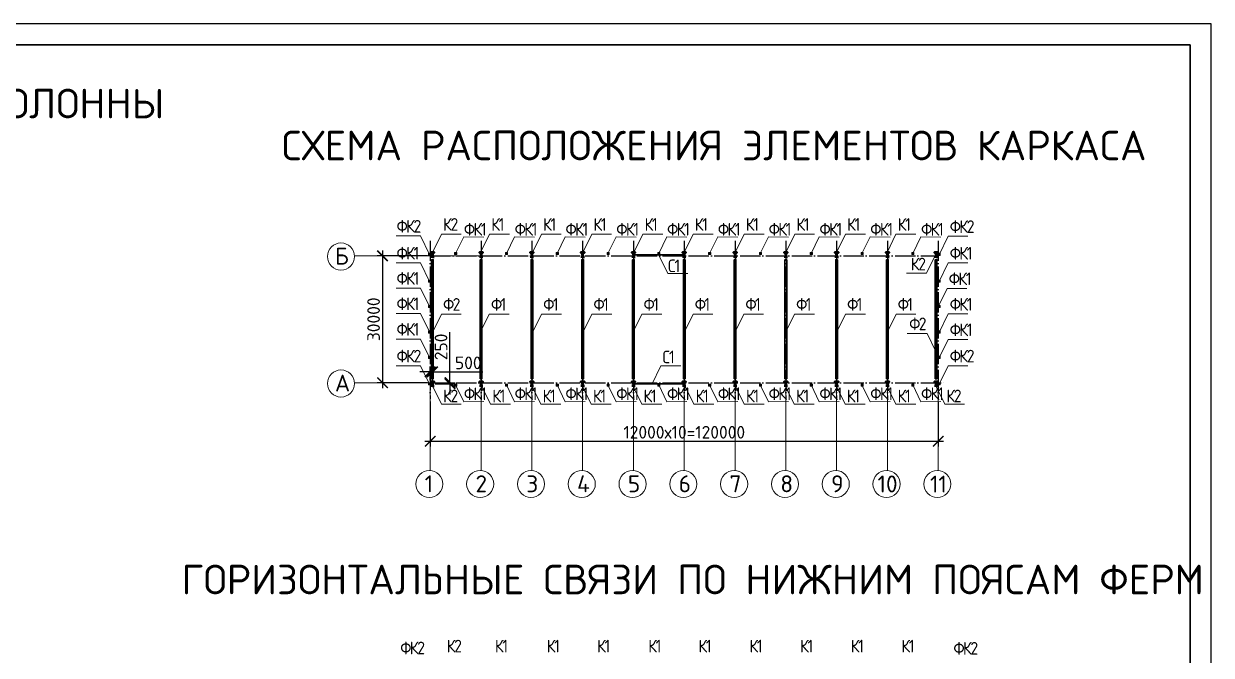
# Model space of a CAD drawing. Header units: millimetres. Extents: x -258606 to -95372, y 16759 to 83244.
# Drawn here: x -125438.9 to -125158.4, y 42196.6 to 42345.8 of the extents above; entities that cross this region are included whole.
import ezdxf

# ---------------------------------------------------------------- set-up
doc = ezdxf.new("R2010")
doc.units = ezdxf.units.MM
doc.header["$LTSCALE"] = 0.5
doc.linetypes.add('ACAD_ISO04W100', pattern=[30, 24, -3, 0, -3])
for name, color, linetype, lineweight in [('0.25-STAMP', 10, 'Continuous', 25), ('0.3-STAMP', 7, 'Continuous', 30), ('ТОЛСТЫЕ', 1, 'Continuous', 50), ('ТОЛСТЫЕ3', 7, 'Continuous', 30), ('ТОНКИЕе', 7, 'Continuous', 5)]:
    doc.layers.add(name, color=color, linetype=linetype, lineweight=lineweight)
doc.layers.add('оси', color=7, linetype='ACAD_ISO04W100')
doc.layers.add('размеры', color=7, linetype='Continuous')
doc.styles.add('Наклонный', font='isocpeur.ttf', dxfattribs={"height": 3.5})
doc.styles.add('Наклонный 5', font='isocpeur.ttf', dxfattribs={"oblique": 15, "height": 7})
doc.styles.add('Текст 3', font='isocpeur.ttf', dxfattribs={"height": 3})
doc.linetypes.add('119-3 Кабель низкоковольтный подземный', pattern='A,8,-2,[31,Russia-GOST_Topo.shx,S=0.1,R=180,X=0,Y=0],8,[31,Russia-GOST_Topo.shx,S=0.1,R=0,X=0,Y=0],-2', length=20)
doc.dimstyles.new('СТРОИТЕЛЬНЫЙ', dxfattribs={"dimtxt": 3.5, "dimasz": 2.5, "dimexe": 1.25, "dimexo": 0.625, "dimtad": 1, "dimdec": 0, "dimlfac": 100, "dimdsep": 46, "dimtxsty": 'Наклонный', "dimblk1": 'ARCHTICK', "dimblk2": 'ARCHTICK', "dimsah": 1, "dimcen": 0, "dimdle": 1.25, "dimadec": 0, "dimazin": 0, "dimtfac": 0.75, "dimtdec": 0, "dimtmove": 0, "dimatfit": 3, "dimldrblk": 'ARCHTICK', "dimfxl": 1, "dimtolj": 1, "dimtzin": 0, "dimarcsym": 0})

# ---------------------------------------------------------------- blocks, each defined once
blk = doc.blocks.new('_ArchTick')
at = {"color": 0, "linetype": 'ByBlock', "const_width": 0.15}
blk.add_lwpolyline([(-0.5, -0.5), (0.5, 0.5)], dxfattribs=at)
blk = doc.blocks.new('*D646')
at = {"layer": 'Defpoints', "color": 0, "transparency": 16777216}
for p in [(-125342.85, 42257.16), (-125222.85, 42257.16), (-125222.85, 42247.17)]:
    blk.add_point(p, dxfattribs=at)
at = {"layer": 'размеры', "color": 0, "lineweight": -2, "transparency": 16777216}
for p, q in [((-125342.85, 42256.54), (-125342.85, 42245.92)), ((-125222.85, 42256.54), (-125222.85, 42245.92)), ((-125344.1, 42247.17), (-125221.6, 42247.17))]:
    blk.add_line(p, q, dxfattribs=at)
at = {"layer": 'размеры', "color": 0, "lineweight": -2, "transparency": 16777216, "xscale": 2.5, "yscale": 2.5, "zscale": 2.5, "rotation": 180}
blk.add_blockref('_ArchTick', (-125342.85, 42247.17), dxfattribs=at)
at = {"layer": 'размеры', "color": 0, "lineweight": -2, "transparency": 16777216, "xscale": 2.5, "yscale": 2.5, "zscale": 2.5}
blk.add_blockref('_ArchTick', (-125222.85, 42247.17), dxfattribs=at)
at = {"layer": 'размеры', "color": 0, "lineweight": 0, "transparency": 16777216, "insert": (-125282.85, 42249.3), "char_height": 3, "attachment_point": 5, "style": 'Наклонный'}
blk.add_mtext('\\A1;12000х10=120000', dxfattribs=at)
blk = doc.blocks.new('*D647')
at = {"layer": 'Defpoints', "color": 0, "transparency": 16777216}
for p in [(-125342.85, 42291), (-125354.12, 42261), (-125342.85, 42261)]:
    blk.add_point(p, dxfattribs=at)
at = {"layer": 'размеры', "color": 0, "lineweight": -2, "transparency": 16777216}
for p, q in [((-125343.47, 42291), (-125355.37, 42291)), ((-125354.12, 42292.25), (-125354.12, 42259.75)), ((-125343.47, 42261), (-125355.37, 42261))]:
    blk.add_line(p, q, dxfattribs=at)
at = {"layer": 'размеры', "color": 0, "lineweight": -2, "transparency": 16777216, "xscale": 2.5, "yscale": 2.5, "zscale": 2.5}
for p, rotation in [((-125354.12, 42291), 90), ((-125354.12, 42261), 270)]:
    blk.add_blockref('_ArchTick', p, dxfattribs=dict(at, rotation=rotation))
at = {"layer": 'размеры', "color": 0, "lineweight": 0, "transparency": 16777216, "insert": (-125356.24, 42276), "char_height": 3, "attachment_point": 5, "rotation": 90, "style": 'Наклонный'}
blk.add_mtext('\\A1;30000', dxfattribs=at)
blk = doc.blocks.new('*D651')
at = {"layer": 'Defpoints', "color": 0, "transparency": 16777216}
for p in [(-125342.35, 42261), (-125342.35, 42260.75), (-125338.19, 42261)]:
    blk.add_point(p, dxfattribs=at)
at = {"layer": 'размеры', "color": 0, "lineweight": -2, "transparency": 16777216}
for p, q in [((-125338.19, 42261), (-125338.19, 42272.95)), ((-125341.72, 42261), (-125336.94, 42261)), ((-125341.72, 42260.75), (-125336.94, 42260.75)), ((-125338.19, 42260.75), (-125338.19, 42261)), ((-125338.19, 42260.75), (-125338.19, 42258.25))]:
    blk.add_line(p, q, dxfattribs=at)
at = {"layer": 'размеры', "color": 0, "lineweight": -2, "transparency": 16777216, "xscale": 2.5, "yscale": 2.5, "zscale": 2.5}
for p, rotation in [((-125338.19, 42261), 270), ((-125338.19, 42260.75), 90)]:
    blk.add_blockref('_ArchTick', p, dxfattribs=dict(at, rotation=rotation))
at = {"layer": 'размеры', "color": 0, "transparency": 16777216, "insert": (-125340.31, 42269.48), "char_height": 3, "attachment_point": 5, "rotation": 90, "style": 'Наклонный'}
blk.add_mtext('\\A1;250', dxfattribs=at)
blk = doc.blocks.new('*D652')
at = {"layer": 'Defpoints', "color": 0, "transparency": 16777216}
for p in [(-125342.35, 42263.58), (-125342.85, 42261), (-125342.35, 42260.75)]:
    blk.add_point(p, dxfattribs=at)
at = {"layer": 'размеры', "color": 0, "lineweight": -2, "transparency": 16777216}
for p, q in [((-125342.85, 42261.63), (-125342.85, 42264.83)), ((-125342.35, 42261.38), (-125342.35, 42264.83)), ((-125342.85, 42263.58), (-125345.35, 42263.58)), ((-125342.85, 42263.58), (-125342.35, 42263.58)), ((-125342.35, 42263.58), (-125330.4, 42263.58))]:
    blk.add_line(p, q, dxfattribs=at)
at = {"layer": 'размеры', "color": 0, "lineweight": -2, "transparency": 16777216, "xscale": 2.5, "yscale": 2.5, "zscale": 2.5}
blk.add_blockref('_ArchTick', (-125342.85, 42263.58), dxfattribs=at)
at = {"layer": 'размеры', "color": 0, "lineweight": -2, "transparency": 16777216, "xscale": 2.5, "yscale": 2.5, "zscale": 2.5, "rotation": 180}
blk.add_blockref('_ArchTick', (-125342.35, 42263.58), dxfattribs=at)
at = {"layer": 'размеры', "color": 0, "transparency": 16777216, "insert": (-125333.87, 42265.7), "char_height": 3, "attachment_point": 5, "style": 'Наклонный'}
blk.add_mtext('\\A1;500', dxfattribs=at)

msp = doc.modelspace()

# ---------------------------------------------------------------- linework, layer by layer
at = {"layer": '0.25-STAMP', "color": 0}
msp.add_lwpolyline([(-125999.35286, 41751.8386), (-125158.35286, 41751.8386), (-125158.35286, 42345.8386), (-125999.35286, 42345.8386), (-125999.35286, 41751.8386)], dxfattribs=at)
at = {"layer": '0.3-STAMP', "color": 0}
msp.add_lwpolyline([(-125979.35286, 41756.8386), (-125163.35286, 41756.8386), (-125163.35286, 42340.8386), (-125979.35286, 42340.8386), (-125979.35286, 41756.8386)], dxfattribs=at)
at = {"layer": 'оси', "color": 0, "ltscale": 0.4}
for points in [[(-125342.84796, 42294.57568), (-125342.84796, 42294.57568), (-125342.84796, 42257.16447)], [(-125330.84796, 42294.57568), (-125330.84796, 42294.57568), (-125330.84796, 42257.16447)], [(-125330.84796, 42294.57568), (-125330.84796, 42294.57568), (-125330.84796, 42257.16447)], [(-125318.84796, 42294.57568), (-125318.84796, 42294.57568), (-125318.84796, 42257.16447)], [(-125318.84796, 42294.57568), (-125318.84796, 42294.57568), (-125318.84796, 42257.16447)], [(-125306.84796, 42294.57568), (-125306.84796, 42294.57568), (-125306.84796, 42257.16447)], [(-125306.84796, 42294.57568), (-125306.84796, 42294.57568), (-125306.84796, 42257.16447)], [(-125294.84796, 42294.57568), (-125294.84796, 42294.57568), (-125294.84796, 42257.16447)], [(-125294.84796, 42294.57568), (-125294.84796, 42294.57568), (-125294.84796, 42257.16447)], [(-125282.84796, 42294.57568), (-125282.84796, 42294.57568), (-125282.84796, 42257.16447)], [(-125282.84796, 42294.57568), (-125282.84796, 42294.57568), (-125282.84796, 42257.16447)], [(-125270.84796, 42294.57568), (-125270.84796, 42294.57568), (-125270.84796, 42257.16447)], [(-125270.84796, 42294.57568), (-125270.84796, 42294.57568), (-125270.84796, 42257.16447)], [(-125258.84796, 42294.57568), (-125258.84796, 42294.57568), (-125258.84796, 42257.16447)], [(-125258.84796, 42294.57568), (-125258.84796, 42294.57568), (-125258.84796, 42257.16447)], [(-125246.84796, 42294.57568), (-125246.84796, 42294.57568), (-125246.84796, 42257.16447)], [(-125246.84796, 42294.57568), (-125246.84796, 42294.57568), (-125246.84796, 42257.16447)], [(-125234.84796, 42294.57568), (-125234.84796, 42294.57568), (-125234.84796, 42257.16447)], [(-125234.84796, 42294.57568), (-125234.84796, 42294.57568), (-125234.84796, 42257.16447)], [(-125222.84796, 42294.57568), (-125222.84796, 42294.57568), (-125222.84796, 42257.16447)], [(-125342.84796, 42291.00338), (-125222.84796, 42291.00338)], [(-125342.84796, 42261.00338), (-125342.84796, 42261.00338), (-125221.50108, 42261.00338)]]:
    msp.add_lwpolyline(points, dxfattribs=at)
at = {"layer": 'ТОЛСТЫЕ', "color": 0}
for points in [[(-125342.34796, 42291.25338), (-125342.34796, 42291.75338), (-125341.94796, 42291.75338), (-125342.74796, 42291.75338), (-125342.34796, 42291.75338), (-125342.34796, 42290.75338), (-125341.94796, 42290.75338)], [(-125342.34796, 42290.75338), (-125342.74796, 42290.75338)], [(-125330.84796, 42291.25338), (-125330.84796, 42291.75338), (-125330.44796, 42291.75338), (-125331.24796, 42291.75338), (-125330.84796, 42291.75338), (-125330.84796, 42290.75338), (-125330.44796, 42290.75338)], [(-125330.84796, 42290.75338), (-125331.24796, 42290.75338)], [(-125318.84796, 42291.25338), (-125318.84796, 42291.75338), (-125318.44796, 42291.75338), (-125319.24796, 42291.75338), (-125318.84796, 42291.75338), (-125318.84796, 42290.75338), (-125318.44796, 42290.75338)], [(-125318.84796, 42290.75338), (-125319.24796, 42290.75338)], [(-125306.84796, 42291.25338), (-125306.84796, 42291.75338), (-125306.44796, 42291.75338), (-125307.24796, 42291.75338), (-125306.84796, 42291.75338), (-125306.84796, 42290.75338), (-125306.44796, 42290.75338)], [(-125306.84796, 42290.75338), (-125307.24796, 42290.75338)], [(-125294.84796, 42291.25338), (-125294.84796, 42291.75338), (-125294.44796, 42291.75338), (-125295.24796, 42291.75338), (-125294.84796, 42291.75338), (-125294.84796, 42290.75338), (-125294.44796, 42290.75338)], [(-125294.84796, 42290.75338), (-125295.24796, 42290.75338)], [(-125282.84796, 42291.25338), (-125282.84796, 42291.75338), (-125282.44796, 42291.75338), (-125283.24796, 42291.75338), (-125282.84796, 42291.75338), (-125282.84796, 42290.75338), (-125282.44796, 42290.75338)], [(-125282.84796, 42290.75338), (-125283.24796, 42290.75338)], [(-125270.84796, 42291.25338), (-125270.84796, 42291.75338), (-125270.44796, 42291.75338), (-125271.24796, 42291.75338), (-125270.84796, 42291.75338), (-125270.84796, 42290.75338), (-125270.44796, 42290.75338)], [(-125270.84796, 42290.75338), (-125271.24796, 42290.75338)], [(-125258.84796, 42291.25338), (-125258.84796, 42291.75338), (-125258.44796, 42291.75338), (-125259.24796, 42291.75338), (-125258.84796, 42291.75338), (-125258.84796, 42290.75338), (-125258.44796, 42290.75338)], [(-125258.84796, 42290.75338), (-125259.24796, 42290.75338)], [(-125246.84796, 42291.25338), (-125246.84796, 42291.75338), (-125246.44796, 42291.75338), (-125247.24796, 42291.75338), (-125246.84796, 42291.75338), (-125246.84796, 42290.75338), (-125246.44796, 42290.75338)], [(-125246.84796, 42290.75338), (-125247.24796, 42290.75338)], [(-125234.84796, 42291.25338), (-125234.84796, 42291.75338), (-125234.44796, 42291.75338), (-125235.24796, 42291.75338), (-125234.84796, 42291.75338), (-125234.84796, 42290.75338), (-125234.44796, 42290.75338)], [(-125234.84796, 42290.75338), (-125235.24796, 42290.75338)], [(-125223.34796, 42291.25338), (-125223.34796, 42291.75338), (-125222.94796, 42291.75338), (-125223.74796, 42291.75338), (-125223.34796, 42291.75338), (-125223.34796, 42290.75338), (-125222.94796, 42290.75338)], [(-125223.34796, 42290.75338), (-125223.74796, 42290.75338)], [(-125342.34796, 42260.75338), (-125342.34796, 42261.25338), (-125341.94796, 42261.25338), (-125342.74796, 42261.25338), (-125342.34796, 42261.25338), (-125342.34796, 42260.25338), (-125341.94796, 42260.25338)], [(-125342.34796, 42260.25338), (-125342.74796, 42260.25338)], [(-125330.84796, 42260.75338), (-125330.84796, 42261.25338), (-125330.44796, 42261.25338), (-125331.24796, 42261.25338), (-125330.84796, 42261.25338), (-125330.84796, 42260.25338), (-125330.44796, 42260.25338)], [(-125330.84796, 42260.25338), (-125331.24796, 42260.25338)], [(-125318.84796, 42260.75338), (-125318.84796, 42261.25338), (-125318.44796, 42261.25338), (-125319.24796, 42261.25338), (-125318.84796, 42261.25338), (-125318.84796, 42260.25338), (-125318.44796, 42260.25338)], [(-125318.84796, 42260.25338), (-125319.24796, 42260.25338)], [(-125306.84796, 42260.75338), (-125306.84796, 42261.25338), (-125306.44796, 42261.25338), (-125307.24796, 42261.25338), (-125306.84796, 42261.25338), (-125306.84796, 42260.25338), (-125306.44796, 42260.25338)], [(-125306.84796, 42260.25338), (-125307.24796, 42260.25338)], [(-125294.84796, 42260.75338), (-125294.84796, 42261.25338), (-125294.44796, 42261.25338), (-125295.24796, 42261.25338), (-125294.84796, 42261.25338), (-125294.84796, 42260.25338), (-125294.44796, 42260.25338)], [(-125294.84796, 42260.25338), (-125295.24796, 42260.25338)], [(-125282.84796, 42260.75338), (-125282.84796, 42261.25338), (-125282.44796, 42261.25338), (-125283.24796, 42261.25338), (-125282.84796, 42261.25338), (-125282.84796, 42260.25338), (-125282.44796, 42260.25338)], [(-125282.84796, 42260.25338), (-125283.24796, 42260.25338)], [(-125270.84796, 42260.75338), (-125270.84796, 42261.25338), (-125270.44796, 42261.25338), (-125271.24796, 42261.25338), (-125270.84796, 42261.25338), (-125270.84796, 42260.25338), (-125270.44796, 42260.25338)], [(-125270.84796, 42260.25338), (-125271.24796, 42260.25338)], [(-125258.84796, 42260.75338), (-125258.84796, 42261.25338), (-125258.44796, 42261.25338), (-125259.24796, 42261.25338), (-125258.84796, 42261.25338), (-125258.84796, 42260.25338), (-125258.44796, 42260.25338)], [(-125258.84796, 42260.25338), (-125259.24796, 42260.25338)], [(-125246.84796, 42260.75338), (-125246.84796, 42261.25338), (-125246.44796, 42261.25338), (-125247.24796, 42261.25338), (-125246.84796, 42261.25338), (-125246.84796, 42260.25338), (-125246.44796, 42260.25338)], [(-125246.84796, 42260.25338), (-125247.24796, 42260.25338)], [(-125234.84796, 42260.75338), (-125234.84796, 42261.25338), (-125234.44796, 42261.25338), (-125235.24796, 42261.25338), (-125234.84796, 42261.25338), (-125234.84796, 42260.25338), (-125234.44796, 42260.25338)], [(-125234.84796, 42260.25338), (-125235.24796, 42260.25338)], [(-125223.34796, 42260.75338), (-125223.34796, 42261.25338), (-125222.94796, 42261.25338), (-125223.74796, 42261.25338), (-125223.34796, 42261.25338), (-125223.34796, 42260.25338), (-125222.94796, 42260.25338)], [(-125223.34796, 42260.25338), (-125223.74796, 42260.25338)]]:
    msp.add_lwpolyline(points, dxfattribs=at)
at = {"layer": 'ТОЛСТЫЕ3', "color": 0}
for points in [[(-125342.54796, 42261.95338), (-125342.54796, 42261.95338), (-125342.14796, 42261.95338), (-125342.14796, 42290.05338), (-125342.54796, 42290.05338), (-125342.54796, 42261.95338)], [(-125331.04796, 42261.95338), (-125331.04796, 42261.95338), (-125330.64796, 42261.95338), (-125330.64796, 42290.05338), (-125331.04796, 42290.05338), (-125331.04796, 42261.95338)], [(-125319.04796, 42261.95338), (-125319.04796, 42261.95338), (-125318.64796, 42261.95338), (-125318.64796, 42290.05338), (-125319.04796, 42290.05338), (-125319.04796, 42261.95338)], [(-125307.04796, 42261.95338), (-125307.04796, 42261.95338), (-125306.64796, 42261.95338), (-125306.64796, 42290.05338), (-125307.04796, 42290.05338), (-125307.04796, 42261.95338)], [(-125295.04796, 42261.95338), (-125295.04796, 42261.95338), (-125294.64796, 42261.95338), (-125294.64796, 42290.05338), (-125295.04796, 42290.05338), (-125295.04796, 42261.95338)], [(-125283.04796, 42261.95338), (-125283.04796, 42261.95338), (-125282.64796, 42261.95338), (-125282.64796, 42290.05338), (-125283.04796, 42290.05338), (-125283.04796, 42261.95338)], [(-125271.04796, 42261.95338), (-125271.04796, 42261.95338), (-125270.64796, 42261.95338), (-125270.64796, 42290.05338), (-125271.04796, 42290.05338), (-125271.04796, 42261.95338)], [(-125259.04796, 42261.95338), (-125259.04796, 42261.95338), (-125258.64796, 42261.95338), (-125258.64796, 42290.05338), (-125259.04796, 42290.05338), (-125259.04796, 42261.95338)], [(-125247.04796, 42261.95338), (-125247.04796, 42261.95338), (-125246.64796, 42261.95338), (-125246.64796, 42290.05338), (-125247.04796, 42290.05338), (-125247.04796, 42261.95338)], [(-125235.04796, 42261.95338), (-125235.04796, 42261.95338), (-125234.64796, 42261.95338), (-125234.64796, 42290.05338), (-125235.04796, 42290.05338), (-125235.04796, 42261.95338)], [(-125223.54796, 42261.95338), (-125223.54796, 42261.95338), (-125223.14796, 42261.95338), (-125223.14796, 42290.05338), (-125223.54796, 42290.05338), (-125223.54796, 42261.95338)]]:
    msp.add_lwpolyline(points, dxfattribs=at)
at = {"layer": 'ТОЛСТЫЕ3', "color": 0, "linetype": '119-3 Кабель низкоковольтный подземный', "ltscale": 0.3}
for points in [[(-125294.84796, 42291.25338), (-125282.84796, 42291.25338)], [(-125294.84796, 42260.75338), (-125282.84796, 42260.75338)]]:
    msp.add_lwpolyline(points, dxfattribs=at)
at = {"layer": 'ТОНКИЕе', "color": 0, "lineweight": 0}
for points in [[(-125342.99796, 42291.31868), (-125345.12131, 42295.68413), (-125350.91808, 42295.68413)], [(-125342.34796, 42291.75338), (-125340.22461, 42296.11883), (-125335.51862, 42296.11883)], [(-125336.87792, 42291.5351), (-125334.94222, 42295.51475), (-125330.21968, 42295.44145)], [(-125330.96742, 42291.75338), (-125328.84407, 42296.11883), (-125324.13808, 42296.11883)], [(-125324.87792, 42291.5351), (-125322.94222, 42295.51475), (-125318.21968, 42295.44145)], [(-125318.72469, 42291.75338), (-125316.60134, 42296.11883), (-125311.89535, 42296.11883)], [(-125312.87792, 42291.5351), (-125310.94222, 42295.51475), (-125306.21968, 42295.44145)], [(-125306.82684, 42291.75338), (-125304.70349, 42296.11883), (-125299.99749, 42296.11883)], [(-125300.87792, 42291.5351), (-125298.94222, 42295.51475), (-125294.21968, 42295.44145)], [(-125294.75346, 42291.75338), (-125292.63011, 42296.11883), (-125287.92412, 42296.11883)], [(-125288.87792, 42291.5351), (-125286.94222, 42295.51475), (-125282.21968, 42295.44145)], [(-125282.88397, 42291.75338), (-125280.76062, 42296.11883), (-125276.05463, 42296.11883)], [(-125276.87792, 42291.5351), (-125274.94222, 42295.51475), (-125270.21968, 42295.44145)], [(-125270.83012, 42291.75338), (-125268.70677, 42296.11883), (-125264.00078, 42296.11883)], [(-125264.87792, 42291.5351), (-125262.94222, 42295.51475), (-125258.21968, 42295.44145)], [(-125258.87698, 42291.75338), (-125256.75363, 42296.11883), (-125252.04764, 42296.11883)], [(-125252.87792, 42291.5351), (-125250.94222, 42295.51475), (-125246.21968, 42295.44145)], [(-125246.89157, 42291.75338), (-125244.76822, 42296.11883), (-125240.06223, 42296.11883)], [(-125240.87792, 42291.5351), (-125238.94222, 42295.51475), (-125234.21968, 42295.44145)], [(-125234.95159, 42291.75338), (-125232.82823, 42296.11883), (-125228.12224, 42296.11883)], [(-125228.87792, 42291.5351), (-125226.94222, 42295.51475), (-125222.21968, 42295.44145)], [(-125222.64884, 42291.23618), (-125220.52549, 42295.60163), (-125215.8195, 42295.60163)], [(-125343.24796, 42291.59107), (-125342.74796, 42291.59107), (-125342.74796, 42291.09107), (-125343.24796, 42291.09107), (-125343.24796, 42291.59107)], [(-125343.24796, 42291.09107), (-125342.74796, 42291.59107), (-125343.24796, 42291.59107), (-125342.74796, 42291.09107)], [(-125330.84796, 42291.00338), (-125333.84796, 42291.00338), (-125339.84796, 42291.00338), (-125336.84796, 42291.00338), (-125336.66732, 42291.00338)], [(-125337.08552, 42291.80749), (-125336.58552, 42291.80749), (-125336.58552, 42291.30749), (-125337.08552, 42291.30749), (-125337.08552, 42291.80749)], [(-125337.08552, 42291.30749), (-125336.58552, 42291.80749), (-125337.08552, 42291.80749), (-125336.58552, 42291.30749)], [(-125325.08552, 42291.80749), (-125324.58552, 42291.80749), (-125324.58552, 42291.30749), (-125325.08552, 42291.30749), (-125325.08552, 42291.80749)], [(-125325.08552, 42291.30749), (-125324.58552, 42291.80749), (-125325.08552, 42291.80749), (-125324.58552, 42291.30749)], [(-125313.08552, 42291.80749), (-125312.58552, 42291.80749), (-125312.58552, 42291.30749), (-125313.08552, 42291.30749), (-125313.08552, 42291.80749)], [(-125313.08552, 42291.30749), (-125312.58552, 42291.80749), (-125313.08552, 42291.80749), (-125312.58552, 42291.30749)], [(-125301.08552, 42291.80749), (-125300.58552, 42291.80749), (-125300.58552, 42291.30749), (-125301.08552, 42291.30749), (-125301.08552, 42291.80749)], [(-125301.08552, 42291.30749), (-125300.58552, 42291.80749), (-125301.08552, 42291.80749), (-125300.58552, 42291.30749)], [(-125289.08552, 42291.80749), (-125288.58552, 42291.80749), (-125288.58552, 42291.30749), (-125289.08552, 42291.30749), (-125289.08552, 42291.80749)], [(-125289.08552, 42291.30749), (-125288.58552, 42291.80749), (-125289.08552, 42291.80749), (-125288.58552, 42291.30749)], [(-125288.81964, 42291.18116), (-125286.69629, 42286.81572), (-125281.9903, 42286.81572)], [(-125277.08552, 42291.80749), (-125276.58552, 42291.80749), (-125276.58552, 42291.30749), (-125277.08552, 42291.30749), (-125277.08552, 42291.80749)], [(-125277.08552, 42291.30749), (-125276.58552, 42291.80749), (-125277.08552, 42291.80749), (-125276.58552, 42291.30749)], [(-125265.08552, 42291.80749), (-125264.58552, 42291.80749), (-125264.58552, 42291.30749), (-125265.08552, 42291.30749), (-125265.08552, 42291.80749)], [(-125265.08552, 42291.30749), (-125264.58552, 42291.80749), (-125265.08552, 42291.80749), (-125264.58552, 42291.30749)], [(-125253.08552, 42291.80749), (-125252.58552, 42291.80749), (-125252.58552, 42291.30749), (-125253.08552, 42291.30749), (-125253.08552, 42291.80749)], [(-125253.08552, 42291.30749), (-125252.58552, 42291.80749), (-125253.08552, 42291.80749), (-125252.58552, 42291.30749)], [(-125241.08552, 42291.80749), (-125240.58552, 42291.80749), (-125240.58552, 42291.30749), (-125241.08552, 42291.30749), (-125241.08552, 42291.80749)], [(-125241.08552, 42291.30749), (-125240.58552, 42291.80749), (-125241.08552, 42291.80749), (-125240.58552, 42291.30749)], [(-125223.49832, 42291.25338), (-125225.62167, 42286.88793), (-125230.32766, 42286.88793)], [(-125229.08552, 42291.80749), (-125228.58552, 42291.80749), (-125228.58552, 42291.30749), (-125229.08552, 42291.30749), (-125229.08552, 42291.80749)], [(-125229.08552, 42291.30749), (-125228.58552, 42291.80749), (-125229.08552, 42291.80749), (-125228.58552, 42291.30749)], [(-125222.92938, 42291.59107), (-125222.42938, 42291.59107), (-125222.42938, 42291.09107), (-125222.92938, 42291.09107), (-125222.92938, 42291.59107)], [(-125222.92938, 42291.09107), (-125222.42938, 42291.59107), (-125222.92938, 42291.59107), (-125222.42938, 42291.09107)], [(-125342.99796, 42284.96334), (-125345.12131, 42289.32878), (-125350.91808, 42289.32878)], [(-125222.64884, 42284.94891), (-125220.52549, 42289.31435), (-125215.8195, 42289.31435)], [(-125343.24796, 42285.25338), (-125342.74796, 42285.25338), (-125342.74796, 42284.75338), (-125343.24796, 42284.75338), (-125343.24796, 42285.25338)], [(-125343.24796, 42284.75338), (-125342.74796, 42285.25338), (-125343.24796, 42285.25338), (-125342.74796, 42284.75338)], [(-125222.92938, 42285.25338), (-125222.42938, 42285.25338), (-125222.42938, 42284.75338), (-125222.92938, 42284.75338), (-125222.92938, 42285.25338)], [(-125222.92938, 42284.75338), (-125222.42938, 42285.25338), (-125222.92938, 42285.25338), (-125222.42938, 42284.75338)], [(-125342.99796, 42279.01093), (-125345.12131, 42283.37638), (-125350.91808, 42283.37638)], [(-125222.88253, 42278.91202), (-125220.75917, 42283.27747), (-125216.05318, 42283.27747)], [(-125343.24796, 42279.25338), (-125342.74796, 42279.25338), (-125342.74796, 42278.75338), (-125343.24796, 42278.75338), (-125343.24796, 42279.25338)], [(-125343.24796, 42278.75338), (-125342.74796, 42279.25338), (-125343.24796, 42279.25338), (-125342.74796, 42278.75338)], [(-125222.92938, 42279.25338), (-125222.42938, 42279.25338), (-125222.42938, 42278.75338), (-125222.92938, 42278.75338), (-125222.92938, 42279.25338)], [(-125222.92938, 42278.75338), (-125222.42938, 42279.25338), (-125222.92938, 42279.25338), (-125222.42938, 42278.75338)], [(-125342.99796, 42273.00338), (-125345.12131, 42277.36883), (-125350.91808, 42277.36883)], [(-125342.34796, 42272.86169), (-125340.22461, 42277.22714), (-125335.51862, 42277.22714)], [(-125331.02559, 42272.86169), (-125328.90224, 42277.22714), (-125324.19624, 42277.22714)], [(-125318.68667, 42272.86169), (-125316.56332, 42277.22714), (-125311.85733, 42277.22714)], [(-125306.818, 42272.86169), (-125304.69465, 42277.22714), (-125299.98866, 42277.22714)], [(-125294.99064, 42272.86169), (-125292.86729, 42277.22714), (-125288.1613, 42277.22714)], [(-125282.88685, 42272.86169), (-125280.7635, 42277.22714), (-125276.05751, 42277.22714)], [(-125270.92795, 42272.86169), (-125268.8046, 42277.22714), (-125264.09861, 42277.22714)], [(-125258.94172, 42272.86169), (-125256.81837, 42277.22714), (-125252.11238, 42277.22714)], [(-125246.89671, 42272.86169), (-125244.77336, 42277.22714), (-125240.06737, 42277.22714)], [(-125234.94439, 42272.86169), (-125232.82104, 42277.22714), (-125228.11505, 42277.22714)], [(-125222.64884, 42272.88644), (-125220.52549, 42277.25189), (-125215.8195, 42277.25189)], [(-125343.24796, 42273.25338), (-125342.74796, 42273.25338), (-125342.74796, 42272.75338), (-125343.24796, 42272.75338), (-125343.24796, 42273.25338)], [(-125343.24796, 42272.75338), (-125342.74796, 42273.25338), (-125343.24796, 42273.25338), (-125342.74796, 42272.75338)], [(-125222.92938, 42273.25338), (-125222.42938, 42273.25338), (-125222.42938, 42272.75338), (-125222.92938, 42272.75338), (-125222.92938, 42273.25338)], [(-125222.92938, 42272.75338), (-125222.42938, 42273.25338), (-125222.92938, 42273.25338), (-125222.42938, 42272.75338)], [(-125342.99796, 42266.97457), (-125345.12131, 42271.34002), (-125350.91808, 42271.34002)], [(-125223.36942, 42268.25363), (-125225.49278, 42272.61908), (-125230.19877, 42272.61908)], [(-125222.64884, 42266.85754), (-125220.52549, 42271.22299), (-125215.8195, 42271.22299)], [(-125343.24796, 42267.25338), (-125342.74796, 42267.25338), (-125342.74796, 42266.75338), (-125343.24796, 42266.75338), (-125343.24796, 42267.25338)], [(-125343.24796, 42266.75338), (-125342.74796, 42267.25338), (-125343.24796, 42267.25338), (-125342.74796, 42266.75338)], [(-125222.92938, 42267.25338), (-125222.42938, 42267.25338), (-125222.42938, 42266.75338), (-125222.92938, 42266.75338), (-125222.92938, 42267.25338)], [(-125222.92938, 42266.75338), (-125222.42938, 42267.25338), (-125222.92938, 42267.25338), (-125222.42938, 42266.75338)], [(-125342.99796, 42260.63635), (-125345.12131, 42265.0018), (-125350.91808, 42265.0018)], [(-125290.50539, 42260.61784), (-125288.38204, 42264.98329), (-125283.67605, 42264.98329)], [(-125222.64884, 42260.64004), (-125220.52549, 42265.00549), (-125215.8195, 42265.00549)], [(-125343.24796, 42261.00338), (-125342.74796, 42261.00338), (-125342.74796, 42260.50338), (-125343.24796, 42260.50338), (-125343.24796, 42261.00338)], [(-125343.24796, 42260.50338), (-125342.74796, 42261.00338), (-125343.24796, 42261.00338), (-125342.74796, 42260.50338)], [(-125342.34796, 42260.3122), (-125340.22461, 42255.94676), (-125335.51862, 42255.94676)], [(-125337.08552, 42260.19927), (-125336.58552, 42260.19927), (-125336.58552, 42260.69927), (-125337.08552, 42260.69927), (-125337.08552, 42260.19927)], [(-125337.08552, 42260.69927), (-125336.58552, 42260.19927), (-125337.08552, 42260.19927), (-125336.58552, 42260.69927)], [(-125336.87792, 42260.47166), (-125334.94222, 42256.49201), (-125330.21968, 42256.5653)], [(-125330.71318, 42260.3122), (-125328.58983, 42255.94676), (-125323.88384, 42255.94676)], [(-125325.08552, 42260.19927), (-125324.58552, 42260.19927), (-125324.58552, 42260.69927), (-125325.08552, 42260.69927), (-125325.08552, 42260.19927)], [(-125325.08552, 42260.69927), (-125324.58552, 42260.19927), (-125325.08552, 42260.19927), (-125324.58552, 42260.69927)], [(-125324.87792, 42260.47166), (-125322.94222, 42256.49201), (-125318.21968, 42256.5653)], [(-125318.83732, 42260.3122), (-125316.71397, 42255.94676), (-125312.00798, 42255.94676)], [(-125313.08552, 42260.19927), (-125312.58552, 42260.19927), (-125312.58552, 42260.69927), (-125313.08552, 42260.69927), (-125313.08552, 42260.19927)], [(-125313.08552, 42260.69927), (-125312.58552, 42260.19927), (-125313.08552, 42260.19927), (-125312.58552, 42260.69927)], [(-125312.87792, 42260.47166), (-125310.94222, 42256.49201), (-125306.21968, 42256.5653)], [(-125306.93515, 42260.3122), (-125304.8118, 42255.94676), (-125300.10581, 42255.94676)], [(-125301.08552, 42260.19927), (-125300.58552, 42260.19927), (-125300.58552, 42260.69927), (-125301.08552, 42260.69927), (-125301.08552, 42260.19927)], [(-125301.08552, 42260.69927), (-125300.58552, 42260.19927), (-125301.08552, 42260.19927), (-125300.58552, 42260.69927)], [(-125300.87792, 42260.47166), (-125298.94222, 42256.49201), (-125294.21968, 42256.5653)], [(-125294.99907, 42260.3122), (-125292.87572, 42255.94676), (-125288.16973, 42255.94676)], [(-125289.08552, 42260.19927), (-125288.58552, 42260.19927), (-125288.58552, 42260.69927), (-125289.08552, 42260.69927), (-125289.08552, 42260.19927)], [(-125289.08552, 42260.69927), (-125288.58552, 42260.19927), (-125289.08552, 42260.19927), (-125288.58552, 42260.69927)], [(-125288.87792, 42260.47166), (-125286.94222, 42256.49201), (-125282.21968, 42256.5653)], [(-125282.70105, 42260.3122), (-125280.5777, 42255.94676), (-125275.87171, 42255.94676)], [(-125277.08552, 42260.19927), (-125276.58552, 42260.19927), (-125276.58552, 42260.69927), (-125277.08552, 42260.69927), (-125277.08552, 42260.19927)], [(-125277.08552, 42260.69927), (-125276.58552, 42260.19927), (-125277.08552, 42260.19927), (-125276.58552, 42260.69927)], [(-125276.87792, 42260.47166), (-125274.94222, 42256.49201), (-125270.21968, 42256.5653)], [(-125270.78861, 42260.3122), (-125268.66525, 42255.94676), (-125263.95926, 42255.94676)], [(-125265.08552, 42260.19927), (-125264.58552, 42260.19927), (-125264.58552, 42260.69927), (-125265.08552, 42260.69927), (-125265.08552, 42260.19927)], [(-125265.08552, 42260.69927), (-125264.58552, 42260.19927), (-125265.08552, 42260.19927), (-125264.58552, 42260.69927)], [(-125264.87792, 42260.47166), (-125262.94222, 42256.49201), (-125258.21968, 42256.5653)], [(-125258.97296, 42260.3122), (-125256.84961, 42255.94676), (-125252.14362, 42255.94676)], [(-125253.08552, 42260.19927), (-125252.58552, 42260.19927), (-125252.58552, 42260.69927), (-125253.08552, 42260.69927), (-125253.08552, 42260.19927)], [(-125253.08552, 42260.69927), (-125252.58552, 42260.19927), (-125253.08552, 42260.19927), (-125252.58552, 42260.69927)], [(-125252.87792, 42260.47166), (-125250.94222, 42256.49201), (-125246.21968, 42256.5653)], [(-125246.97646, 42260.3122), (-125244.8531, 42255.94676), (-125240.14711, 42255.94676)], [(-125241.08552, 42260.19927), (-125240.58552, 42260.19927), (-125240.58552, 42260.69927), (-125241.08552, 42260.69927), (-125241.08552, 42260.19927)], [(-125241.08552, 42260.69927), (-125240.58552, 42260.19927), (-125241.08552, 42260.19927), (-125240.58552, 42260.69927)], [(-125240.87792, 42260.47166), (-125238.94222, 42256.49201), (-125234.21968, 42256.5653)], [(-125234.96022, 42260.3122), (-125232.83687, 42255.94676), (-125228.13087, 42255.94676)], [(-125229.08552, 42260.19927), (-125228.58552, 42260.19927), (-125228.58552, 42260.69927), (-125229.08552, 42260.69927), (-125229.08552, 42260.19927)], [(-125229.08552, 42260.69927), (-125228.58552, 42260.19927), (-125229.08552, 42260.19927), (-125228.58552, 42260.69927)], [(-125228.87792, 42260.47166), (-125226.94222, 42256.49201), (-125222.21968, 42256.5653)], [(-125223.44609, 42260.3122), (-125221.32273, 42255.94676), (-125216.61674, 42255.94676)], [(-125222.92938, 42261.00338), (-125222.42938, 42261.00338), (-125222.42938, 42260.50338), (-125222.92938, 42260.50338), (-125222.92938, 42261.00338)], [(-125222.92938, 42260.50338), (-125222.42938, 42261.00338), (-125222.92938, 42261.00338), (-125222.42938, 42260.50338)]]:
    msp.add_lwpolyline(points, dxfattribs=at)
at = {"layer": 'ТОНКИЕе', "color": 0}
for points in [[(-125342.84796, 42291.00338), (-125360.65293, 42291.00338)], [(-125342.84796, 42258.50338), (-125342.84796, 42263.50338)], [(-125342.84796, 42261.00338), (-125360.65293, 42261.00338)], [(-125342.84796, 42261.00338), (-125342.84796, 42247.17071), (-125342.84796, 42240.34839)], [(-125330.84796, 42261.00338), (-125330.84796, 42247.17071), (-125330.84796, 42240.34839)], [(-125318.84796, 42261.00338), (-125318.84796, 42247.17071), (-125318.84796, 42240.34839)], [(-125306.84796, 42261.00338), (-125306.84796, 42247.17071), (-125306.84796, 42240.34839)], [(-125294.84796, 42261.00338), (-125294.84796, 42247.17071), (-125294.84796, 42240.34839)], [(-125282.84796, 42261.00338), (-125282.84796, 42247.17071), (-125282.84796, 42240.34839)], [(-125270.84796, 42261.00338), (-125270.84796, 42247.17071), (-125270.84796, 42240.34839)], [(-125258.84796, 42261.00338), (-125258.84796, 42247.17071), (-125258.84796, 42240.34839)], [(-125246.84796, 42261.00338), (-125246.84796, 42247.17071), (-125246.84796, 42240.34839)], [(-125234.84796, 42261.00338), (-125234.84796, 42247.17071), (-125234.84796, 42240.34839)], [(-125222.84796, 42261.00338), (-125222.84796, 42247.17071), (-125222.84796, 42240.34839)]]:
    msp.add_lwpolyline(points, dxfattribs=at)
for centre in [(-125363.93811, 42290.82709), (-125363.93811, 42260.82709), (-125343.06108, 42237.07195), (-125331.06108, 42237.07195), (-125319.06108, 42237.07195), (-125307.06108, 42237.07195), (-125295.06108, 42237.07195), (-125283.06108, 42237.07195), (-125271.06108, 42237.07195), (-125259.06108, 42237.07195), (-125247.06108, 42237.07195), (-125235.06108, 42237.07195), (-125223.06108, 42237.07195)]:
    msp.add_circle(centre, 3.2, dxfattribs=at)

# ---------------------------------------------------------------- texts
at = {"layer": 'ТОНКИЕе', "color": 0, "attachment_point": 1}
for s, width, insert, char_height, style in [('КОНСТРУКТИВНАЯ СХЕМА КОЛОННЫ', 597.424223, (-125562.83833, 42330.48483), 7, 'Текст 3'), ('СХЕМА РАСПОЛОЖЕНИЯ ЭЛЕМЕНТОВ КАРКАСА', 597.424223, (-125377.92963, 42320.56543), 7, 'Текст 3'), ('{\\Q0;Б}', 1.8527324, (-125365.37434, 42292.9297), 4, 'Наклонный 5'), ('{\\Q0;А}', 1.8527324, (-125365.37434, 42262.9297), 4, 'Наклонный 5'), ('{\\Q0;1}', 1.8527324, (-125344.15714, 42239.12417), 4, 'Наклонный 5'), ('{\\Q0;2}', 1.8527324, (-125332.15714, 42239.12417), 4, 'Наклонный 5'), ('{\\Q0;3}', 1.8527324, (-125320.15714, 42239.12417), 4, 'Наклонный 5'), ('{\\Q0;4}', 1.8527324, (-125308.15714, 42239.12417), 4, 'Наклонный 5'), ('{\\Q0;5}', 1.8527324, (-125296.15714, 42239.12417), 4, 'Наклонный 5'), ('{\\Q0;6}', 1.8527324, (-125284.15714, 42239.12417), 4, 'Наклонный 5'), ('{\\Q0;7}', 1.8527324, (-125272.15714, 42239.12417), 4, 'Наклонный 5'), ('{\\Q0;8}', 1.8527324, (-125260.15714, 42239.12417), 4, 'Наклонный 5'), ('{\\Q0;9}', 1.8527324, (-125248.15714, 42239.12417), 4, 'Наклонный 5'), ('{\\Q0;10}', 1.8527324, (-125237.1949, 42239.08548), 4, 'Наклонный 5'), ('{\\Q0;11}', 1.8527324, (-125224.80706, 42239.04763), 4, 'Наклонный 5'), ('ГОРИЗОНТАЛЬНЫЕ СВЯЗИ ПО НИЖНИМ ПОЯСАМ ФЕРМ', 597.424223, (-125401.60953, 42218.00813), 7, 'Текст 3')]:
    msp.add_mtext_dynamic_manual_height_columns(s, width=width, gutter_width=35, heights=[0], dxfattribs=dict(at, insert=insert, char_height=char_height, style=style))
at = {"layer": 'ТОНКИЕе', "color": 0, "lineweight": 0, "char_height": 3, "style": 'Наклонный'}
for s, insert, attachment_point in [('{\\W0.9;\\T0.75;ФК2}', (-125350.81573, 42299.47339), 1), ('{\\W0.9;\\T0.75;К2}', (-125339.83164, 42299.90809), 1), ('{\\W0.9;\\T0.75;ФК1}', (-125329.73668, 42298.7684), 3), ('{\\W0.9;\\T0.75;К1}', (-125328.4511, 42299.90809), 1), ('{\\W0.9;\\T0.75;ФК1}', (-125317.73668, 42298.7684), 3), ('{\\W0.9;\\T0.75;К1}', (-125316.20837, 42299.90809), 1), ('{\\W0.9;\\T0.75;ФК1}', (-125305.73668, 42298.7684), 3), ('{\\W0.9;\\T0.75;К1}', (-125304.31052, 42299.90809), 1), ('{\\W0.9;\\T0.75;ФК1}', (-125293.73668, 42298.7684), 3), ('{\\W0.9;\\T0.75;К1}', (-125292.23714, 42299.90809), 1), ('{\\W0.9;\\T0.75;ФК1}', (-125281.73668, 42298.7684), 3), ('{\\W0.9;\\T0.75;К1}', (-125280.36765, 42299.90809), 1), ('{\\W0.9;\\T0.75;ФК1}', (-125269.73668, 42298.7684), 3), ('{\\W0.9;\\T0.75;К1}', (-125268.3138, 42299.90809), 1), ('{\\W0.9;\\T0.75;ФК1}', (-125257.73668, 42298.7684), 3), ('{\\W0.9;\\T0.75;К1}', (-125256.36066, 42299.90809), 1), ('{\\W0.9;\\T0.75;ФК1}', (-125245.73668, 42298.7684), 3), ('{\\W0.9;\\T0.75;К1}', (-125244.37525, 42299.90809), 1), ('{\\W0.9;\\T0.75;ФК1}', (-125233.73668, 42298.7684), 3), ('{\\W0.9;\\T0.75;К1}', (-125232.43526, 42299.90809), 1), ('{\\W0.9;\\T0.75;ФК1}', (-125221.73668, 42298.7684), 3), ('{\\W0.9;\\T0.75;ФК2}', (-125220.13252, 42299.39089), 1), ('{\\W0.9;\\T0.75;ФК1}', (-125350.81573, 42293.11804), 1), ('{\\W0.9;\\T0.75;ФК1}', (-125220.13252, 42293.10361), 1), ('{\\W0.9;\\T0.75;С1}', (-125286.69629, 42287.12861), 7), ('{\\W0.9;\\T0.75;К2}', (-125226.01464, 42287.53918), 9), ('{\\W0.9;\\T0.75;ФК1}', (-125350.81573, 42287.16564), 1), ('{\\W0.9;\\T0.75;ФК1}', (-125220.3662, 42287.06673), 1), ('{\\W0.9;\\T0.75;ФК1}', (-125350.81573, 42281.15809), 1), ('{\\W0.9;\\T0.75;Ф2}', (-125339.83164, 42281.0164), 1), ('{\\W0.9;\\T0.75;Ф1}', (-125328.50927, 42281.0164), 1), ('{\\W0.9;\\T0.75;Ф1}', (-125316.17035, 42281.0164), 1), ('{\\W0.9;\\T0.75;Ф1}', (-125304.30168, 42281.0164), 1), ('{\\W0.9;\\T0.75;Ф1}', (-125292.47432, 42281.0164), 1), ('{\\W0.9;\\T0.75;Ф1}', (-125280.37053, 42281.0164), 1), ('{\\W0.9;\\T0.75;Ф1}', (-125268.41163, 42281.0164), 1), ('{\\W0.9;\\T0.75;Ф1}', (-125256.4254, 42281.0164), 1), ('{\\W0.9;\\T0.75;Ф1}', (-125244.38039, 42281.0164), 1), ('{\\W0.9;\\T0.75;Ф1}', (-125232.42807, 42281.0164), 1), ('{\\W0.9;\\T0.75;ФК1}', (-125220.13252, 42281.04115), 1), ('{\\W0.9;\\T0.75;Ф2}', (-125225.88575, 42276.40834), 3), ('{\\W0.9;\\T0.75;ФК1}', (-125350.81573, 42275.12928), 1), ('{\\W0.9;\\T0.75;ФК1}', (-125220.13252, 42275.01225), 1), ('{\\W0.9;\\T0.75;ФК2}', (-125350.81573, 42268.79106), 1), ('{\\W0.9;\\T0.75;С1}', (-125287.98907, 42265.59461), 7), ('{\\W0.9;\\T0.75;ФК2}', (-125220.13252, 42268.79475), 1), ('{\\W0.9;\\T0.75;К2}', (-125339.83164, 42259.37316), 1), ('{\\W0.9;\\T0.75;ФК1}', (-125329.73668, 42256.8982), 9), ('{\\W0.9;\\T0.75;К1}', (-125328.19686, 42259.37316), 1), ('{\\W0.9;\\T0.75;ФК1}', (-125317.73668, 42256.8982), 9), ('{\\W0.9;\\T0.75;К1}', (-125316.321, 42259.37316), 1), ('{\\W0.9;\\T0.75;ФК1}', (-125305.73668, 42256.8982), 9), ('{\\W0.9;\\T0.75;К1}', (-125304.41883, 42259.37316), 1), ('{\\W0.9;\\T0.75;ФК1}', (-125293.73668, 42256.8982), 9), ('{\\W0.9;\\T0.75;К1}', (-125292.48275, 42259.37316), 1), ('{\\W0.9;\\T0.75;ФК1}', (-125281.73668, 42256.8982), 9), ('{\\W0.9;\\T0.75;К1}', (-125280.18473, 42259.37316), 1), ('{\\W0.9;\\T0.75;ФК1}', (-125269.73668, 42256.8982), 9), ('{\\W0.9;\\T0.75;К1}', (-125268.27228, 42259.37316), 1), ('{\\W0.9;\\T0.75;ФК1}', (-125257.73668, 42256.8982), 9), ('{\\W0.9;\\T0.75;К1}', (-125256.45664, 42259.37316), 1), ('{\\W0.9;\\T0.75;ФК1}', (-125245.73668, 42256.8982), 9), ('{\\W0.9;\\T0.75;К1}', (-125244.46013, 42259.37316), 1), ('{\\W0.9;\\T0.75;ФК1}', (-125233.73668, 42256.8982), 9), ('{\\W0.9;\\T0.75;К1}', (-125232.44389, 42259.37316), 1), ('{\\W0.9;\\T0.75;ФК1}', (-125221.73668, 42256.8982), 9), ('{\\W0.9;\\T0.75;К2}', (-125220.92976, 42259.37316), 1), ('{\\W0.9;\\T0.75;ФК2}', (-125349.94976, 42199.82777), 1), ('{\\W0.9;\\T0.75;К2}', (-125338.96567, 42200.26247), 1), ('{\\W0.9;\\T0.75;К1}', (-125327.58513, 42200.26247), 1), ('{\\W0.9;\\T0.75;К1}', (-125315.3424, 42200.26247), 1), ('{\\W0.9;\\T0.75;К1}', (-125303.44455, 42200.26247), 1), ('{\\W0.9;\\T0.75;К1}', (-125291.37117, 42200.26247), 1), ('{\\W0.9;\\T0.75;К1}', (-125279.50168, 42200.26247), 1), ('{\\W0.9;\\T0.75;К1}', (-125267.44783, 42200.26247), 1), ('{\\W0.9;\\T0.75;К1}', (-125255.49469, 42200.26247), 1), ('{\\W0.9;\\T0.75;К1}', (-125243.50928, 42200.26247), 1), ('{\\W0.9;\\T0.75;К1}', (-125231.5693, 42200.26247), 1), ('{\\W0.9;\\T0.75;ФК2}', (-125219.26655, 42199.74527), 1)]:
    msp.add_mtext_dynamic_manual_height_columns(s, width=2.5462957, gutter_width=15, heights=[0], dxfattribs=dict(at, insert=insert, attachment_point=attachment_point))

# ---------------------------------------------------------------- dimensions: what is measured, and where the dimension line sits
at = {"layer": 'размеры', "color": 0, "lineweight": 0}
dim = msp.add_linear_dim(base=(-125354.11917, 42261.00338), p1=(-125342.84796, 42291.00338), p2=(-125342.84796, 42261.00338), angle=90, text='30000', dimstyle='СТРОИТЕЛЬНЫЙ', dxfattribs=at)
dim.commit()
dim.dimension.update_dxf_attribs({"geometry": '*D647', "text_midpoint": (-125356.24417, 42276.00338)})
at = {"layer": 'размеры', "color": 0}
dim = msp.add_linear_dim(base=(-125338.18905, 42261.00338), p1=(-125342.34796, 42260.75338), p2=(-125342.34796, 42261.00338), angle=90, text='250', dimstyle='СТРОИТЕЛЬНЫЙ', dxfattribs=at)
dim.commit()
dim.dimension.update_dxf_attribs({"geometry": '*D651', "text_midpoint": (-125340.31405, 42269.47838)})
dim = msp.add_linear_dim(base=(-125342.34796, 42263.57703), p1=(-125342.84796, 42261.00338), p2=(-125342.34796, 42260.75338), text='500', dimstyle='СТРОИТЕЛЬНЫЙ', dxfattribs=at)
dim.commit()
dim.dimension.update_dxf_attribs({"geometry": '*D652', "text_midpoint": (-125333.87296, 42265.70203)})
at = {"layer": 'размеры', "color": 0, "lineweight": 0}
dim = msp.add_linear_dim(base=(-125222.84796, 42247.17071), p1=(-125342.84796, 42257.16447), p2=(-125222.84796, 42257.16447), text='12000х10=120000', dimstyle='СТРОИТЕЛЬНЫЙ', dxfattribs=at)
dim.commit()
dim.dimension.update_dxf_attribs({"geometry": '*D646', "text_midpoint": (-125282.84796, 42247.17071), "dimtype": 160})

doc.saveas('drawing.dxf')
